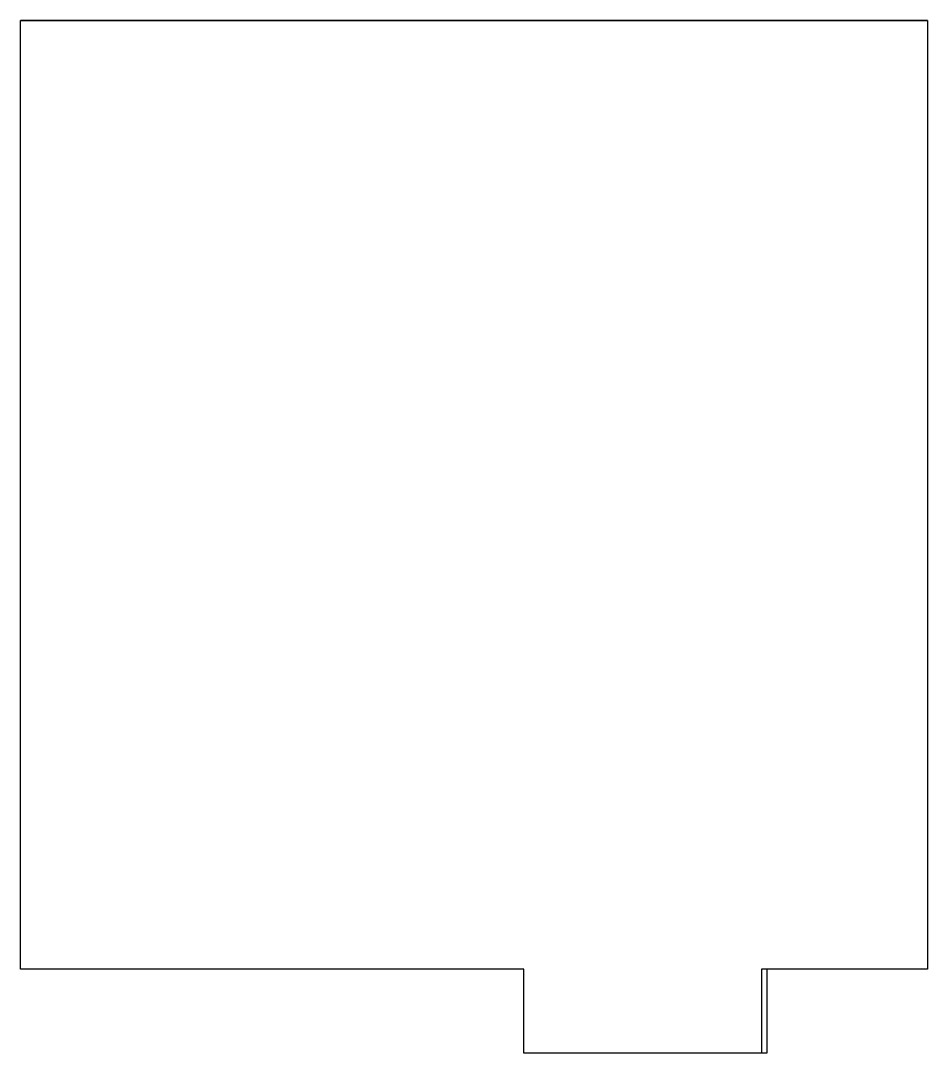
# Model space of a CAD drawing. Header units: inches. Extents: x -2934 to 2342, y -1166 to 2259.
# Drawn here: x 1310 to 2342, y -1166 to 10 of the extents above; entities outside this region: 1.
import ezdxf

# ---------------------------------------------------------------- set-up
doc = ezdxf.new("R2010")
doc.units = ezdxf.units.IN
doc.header["$MEASUREMENT"] = 0
for name, color, linetype in [('2_Arch_Plan_Dim', 2, 'CONTINUOUS'), ('Struc_Plan_Ext', 150, 'CONTINUOUS'), ('Struc_Plan_GB_PL', 71, 'CONTINUOUS')]:
    doc.layers.add(name, color=color, linetype=linetype)

msp = doc.modelspace()

# ---------------------------------------------------------------- linework, layer by layer
at = {"layer": '2_Arch_Plan_Dim'}
msp.add_line((-2934.5, 2259.4), (-2934.5, 2258.3), dxfattribs=at)
at = {"layer": 'Struc_Plan_Ext'}
for p, q in [((1309.6, 9.8), (2341.6, 9.8)), ((1309.6, -1070.2), (1309.6, 9.8)), ((2341.6, 9.8), (2341.6, -1070.2)), ((1882.3, -1070.2), (1309.6, -1070.2)), ((1882.3, -1166.2), (1882.3, -1070.2)), ((2341.6, -1070.2), (2152.8, -1070.2)), ((2152.8, -1070.2), (2152.8, -1166.2)), ((2152.8, -1166.2), (1882.3, -1166.2))]:
    msp.add_line(p, q, dxfattribs=at)
at = {"layer": 'Struc_Plan_GB_PL'}
for p, q in [((2341.6, 9.8), (1309.6, 9.8)), ((2341.6, 9.8), (2341.6, -1070.2)), ((1882.3, -1070.2), (1309.6, -1070.2)), ((1882.3, -1166.2), (1882.3, -1070.2)), ((2341.6, -1070.2), (2158.8, -1070.2)), ((2158.8, -1070.2), (2158.8, -1166.2)), ((2158.8, -1166.2), (1882.3, -1166.2))]:
    msp.add_line(p, q, dxfattribs=at)

doc.saveas('drawing.dxf')
